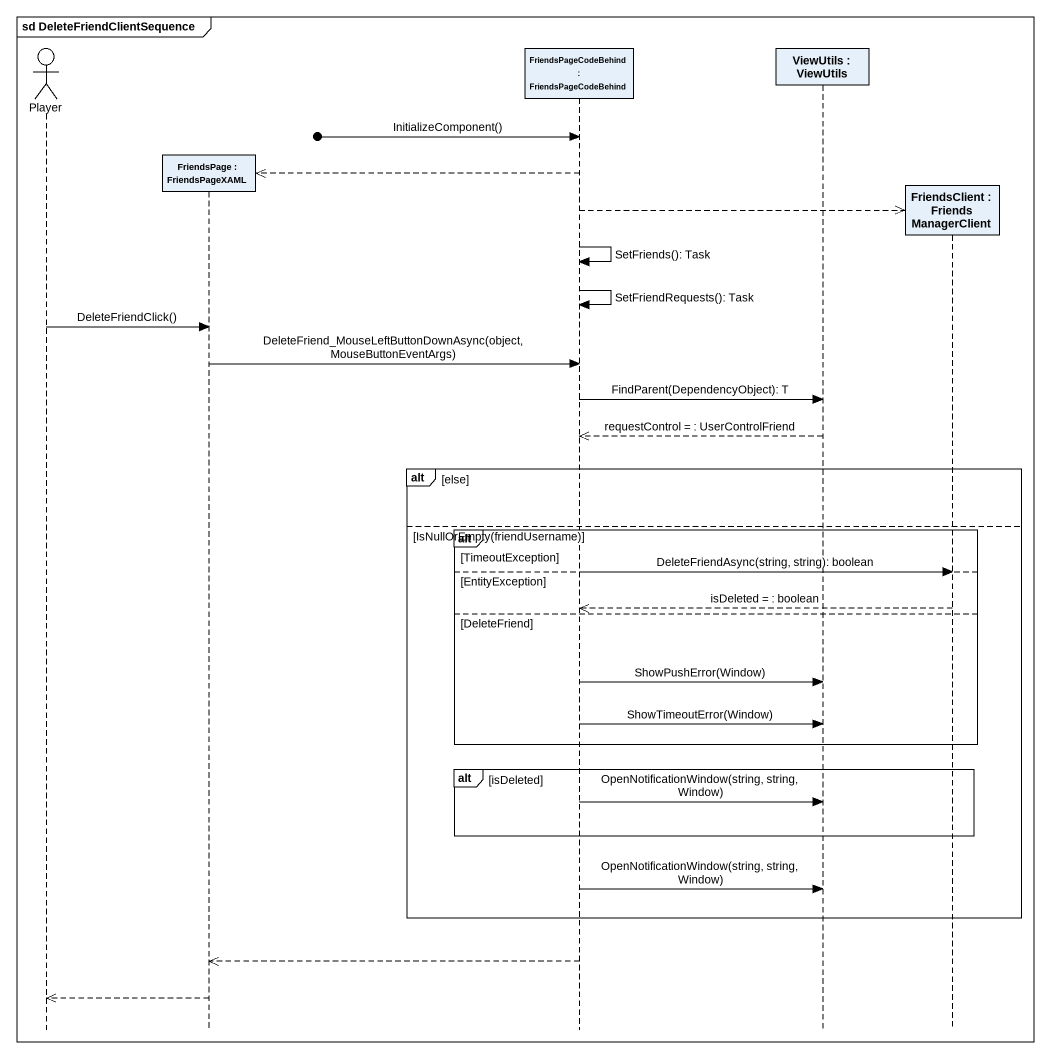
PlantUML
@startuml
mainframe sd DeleteFriendClientSequence
hide footbox
actor Player
participant "FriendsPage : FriendsPageXAML" as FriendsPage
participant "FriendsPageCodeBehind : FriendsPageCodeBehind" as FriendsPageCodeBehind
participant "ViewUtils : ViewUtils" as ViewUtils
participant "FriendsClient : FriendsManagerClient" as FriendsClient

[o-> FriendsPageCodeBehind : InitializeComponent()
FriendsPageCodeBehind -->> FriendsPage **
FriendsPageCodeBehind -->> FriendsClient **
FriendsPageCodeBehind -> FriendsPageCodeBehind : SetFriends(): Task
FriendsPageCodeBehind -> FriendsPageCodeBehind : SetFriendRequests(): Task
Player -> FriendsPage : DeleteFriendClick()
FriendsPage -> FriendsPageCodeBehind : DeleteFriend_MouseLeftButtonDownAsync(object, MouseButtonEventArgs)
FriendsPageCodeBehind -> ViewUtils : FindParent(DependencyObject): T
ViewUtils -->> FriendsPageCodeBehind : requestControl = : UserControlFriend
alt else
else IsNullOrEmpty(friendUsername)
  alt TimeoutException
  else EntityException
    FriendsPageCodeBehind -> FriendsClient : DeleteFriendAsync(string, string): boolean
    FriendsClient -->> FriendsPageCodeBehind : isDeleted = : boolean
  else DeleteFriend
    FriendsPageCodeBehind -> ViewUtils : ShowPushError(Window)
    FriendsPageCodeBehind -> ViewUtils : ShowTimeoutError(Window)
  end
  alt isDeleted
    FriendsPageCodeBehind -> ViewUtils : OpenNotificationWindow(string, string, Window)
  end
  FriendsPageCodeBehind -> ViewUtils : OpenNotificationWindow(string, string, Window)
end
FriendsPageCodeBehind -->> FriendsPage
FriendsPage -->> Player
@enduml
